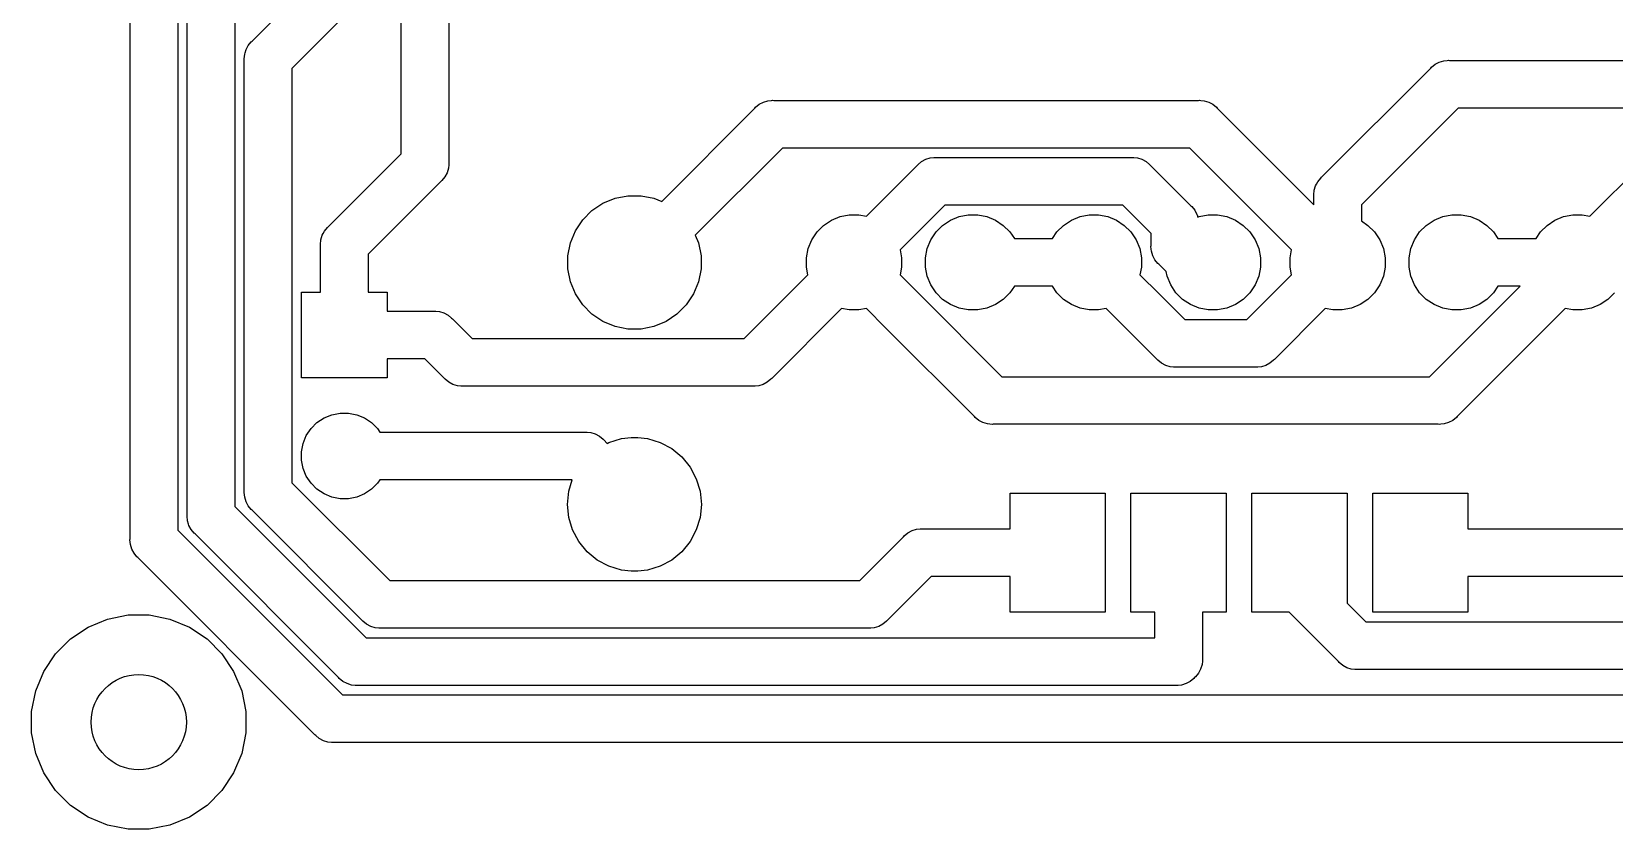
# Model space of a CAD drawing. Extents: x 80 to 139.2, y -92.2 to -19.8.
# Drawn here: x 80.05 to 113.3, y -92.17 to -75.42 of the extents above; entities that cross this region are included whole.
import ezdxf

# ---------------------------------------------------------------- set-up
doc = ezdxf.new("R2010")
doc.units = 0
doc.header["$MEASUREMENT"] = 0
doc.layers.add('BLACK', color=7, linetype='CONTINUOUS')

msp = doc.modelspace()

# ---------------------------------------------------------------- linework, layer by layer
at = {"layer": 'BLACK', "linetype": 'CONTINUOUS'}
for p, q in [((88.81, -66.0286), (88.81, -78.1674)), ((87.81, -77.9849), (87.81, -66.2111)), ((82.114, -86.0656), (82.114, -69.0846)), ((83.114, -69.2671), (83.114, -85.883)), ((83.314, -85.5685), (83.314, -71.7046)), ((84.314, -71.8871), (84.314, -85.386)), ((84.6778, -75.6191), (85.86, -74.4369)), ((86.6962, -75.0149), (85.514, -76.1971)), ((84.5299, -75.8634), (84.5498, -75.7977)), ((84.5498, -75.7977), (84.5963, -75.7109)), ((84.5963, -75.7109), (84.6587, -75.6347)), ((84.6587, -75.6347), (84.6778, -75.6191)), ((84.5116, -75.99), (84.5212, -75.892)), ((84.514, -76.0146), (84.5116, -75.99)), ((84.514, -85.0714), (84.514, -76.0146)), ((84.5212, -75.892), (84.5299, -75.8634)), ((109.453, -76.1687), (109.529, -76.1062)), ((109.529, -76.1062), (109.616, -76.0598)), ((109.616, -76.0598), (109.71, -76.0312)), ((109.71, -76.0312), (109.783, -76.024)), ((109.783, -76.024), (109.808, -76.0216)), ((109.808, -76.0216), (109.832, -76.024)), ((109.832, -76.024), (124.211, -76.024)), ((85.514, -76.1971), (85.514, -84.8889)), ((107.146, -78.4789), (109.437, -76.1878)), ((109.437, -76.1878), (109.453, -76.1687)), ((93.2815, -78.9854), (95.2391, -77.0278)), ((95.2391, -77.0278), (95.2547, -77.0087)), ((95.2547, -77.0087), (95.3309, -76.9462)), ((95.3309, -76.9462), (95.4177, -76.8998)), ((95.4177, -76.8998), (95.512, -76.8712)), ((95.512, -76.8712), (95.5855, -76.864)), ((95.5855, -76.864), (95.61, -76.8616)), ((95.61, -76.8616), (95.6346, -76.864)), ((95.6346, -76.864), (104.557, -76.864)), ((104.557, -76.864), (104.582, -76.8616)), ((104.582, -76.8616), (104.607, -76.864)), ((104.607, -76.864), (104.68, -76.8712)), ((104.68, -76.8712), (104.774, -76.8998)), ((104.774, -76.8998), (104.861, -76.9462)), ((104.861, -76.9462), (104.937, -77.0087)), ((104.937, -77.0087), (104.953, -77.0278)), ((104.953, -77.0278), (106.853, -78.9278)), ((110.015, -77.024), (107.982, -79.0569)), ((124.029, -77.024), (110.015, -77.024)), ((86.2778, -79.5171), (87.81, -77.9849)), ((95.8171, -77.864), (93.9886, -79.6925)), ((104.375, -77.864), (95.8171, -77.864)), ((98.7429, -78.1463), (98.8297, -78.0998)), ((98.8297, -78.0998), (98.924, -78.0712)), ((98.924, -78.0712), (98.9974, -78.064)), ((98.9974, -78.064), (98.9975, -78.064)), ((98.9975, -78.064), (99.022, -78.0616)), ((99.022, -78.0616), (99.0465, -78.064)), ((99.0465, -78.064), (103.153, -78.064)), ((103.153, -78.064), (103.178, -78.0616)), ((103.178, -78.0616), (103.203, -78.064)), ((103.203, -78.064), (103.276, -78.0712)), ((103.276, -78.0712), (103.37, -78.0998)), ((103.37, -78.0998), (103.457, -78.1463)), ((106.146, -79.6349), (104.375, -77.864)), ((88.7742, -78.3843), (88.7277, -78.4711)), ((88.8028, -78.29), (88.7742, -78.3843)), ((88.81, -78.2166), (88.8028, -78.29)), ((88.81, -78.1674), (88.8124, -78.192)), ((88.8124, -78.192), (88.81, -78.2166)), ((88.81, -78.2166), (88.81, -78.2166)), ((97.5826, -79.2963), (98.6511, -78.2278)), ((98.6511, -78.2278), (98.6667, -78.2087)), ((98.6667, -78.2087), (98.7429, -78.1463)), ((103.457, -78.1463), (103.533, -78.2087)), ((103.533, -78.2087), (103.549, -78.2278)), ((103.549, -78.2278), (104.398, -79.0771)), ((112.783, -79.2963), (113.851, -78.2278)), ((88.6462, -78.5629), (87.114, -80.0951)), ((88.6653, -78.5473), (88.6462, -78.5629)), ((88.7277, -78.4711), (88.6653, -78.5473)), ((106.98, -78.8498), (106.989, -78.7518)), ((106.989, -78.7518), (107.018, -78.6575)), ((107.018, -78.6575), (107.036, -78.624)), ((107.036, -78.624), (107.064, -78.5707)), ((107.064, -78.5707), (107.127, -78.4945)), ((107.127, -78.4945), (107.146, -78.4789)), ((91.8176, -79.1765), (92.0469, -79.0233)), ((92.0469, -79.0233), (92.3016, -78.9178)), ((92.3016, -78.9178), (92.5721, -78.864)), ((92.5721, -78.864), (92.8479, -78.864)), ((92.8479, -78.864), (93.1184, -78.9178)), ((93.1184, -78.9178), (93.2815, -78.9854)), ((99.2291, -79.064), (98.2897, -80.0034)), ((102.971, -79.064), (99.2291, -79.064)), ((103.562, -79.6551), (102.971, -79.064)), ((104.398, -79.0771), (104.417, -79.0927)), ((104.417, -79.0927), (104.48, -79.1689)), ((106.853, -78.9278), (106.853, -78.9278)), ((106.853, -78.9278), (106.982, -79.0569)), ((106.982, -78.8744), (106.98, -78.8498)), ((106.982, -79.0569), (106.982, -78.8744)), ((107.982, -79.0569), (107.982, -79.3954)), ((91.4693, -79.6009), (91.6225, -79.3716)), ((91.6225, -79.3716), (91.8176, -79.1765)), ((96.6845, -79.4872), (96.8483, -79.3778)), ((96.8483, -79.3778), (97.0303, -79.3024)), ((97.0303, -79.3024), (97.2235, -79.264)), ((97.2235, -79.264), (97.4205, -79.264)), ((97.4205, -79.264), (97.5826, -79.2963)), ((99.1845, -79.4872), (99.3483, -79.3778)), ((99.3483, -79.3778), (99.5303, -79.3024)), ((99.5303, -79.3024), (99.7235, -79.264)), ((99.7235, -79.264), (99.9205, -79.264)), ((99.9205, -79.264), (100.114, -79.3024)), ((100.114, -79.3024), (100.296, -79.3778)), ((100.296, -79.3778), (100.459, -79.4872)), ((101.725, -79.4872), (101.888, -79.3778)), ((101.888, -79.3778), (102.07, -79.3024)), ((102.07, -79.3024), (102.264, -79.264)), ((102.264, -79.264), (102.46, -79.264)), ((102.46, -79.264), (102.654, -79.3024)), ((102.654, -79.3024), (102.836, -79.3778)), ((102.836, -79.3778), (102.999, -79.4872)), ((104.48, -79.1689), (104.526, -79.2557)), ((104.526, -79.2557), (104.529, -79.264)), ((104.529, -79.264), (104.544, -79.3135)), ((104.544, -79.3135), (104.57, -79.3024)), ((104.57, -79.3024), (104.764, -79.264)), ((104.764, -79.264), (104.96, -79.264)), ((104.96, -79.264), (105.154, -79.3024)), ((105.154, -79.3024), (105.336, -79.3778)), ((105.336, -79.3778), (105.499, -79.4872)), ((107.982, -79.3954), (108.119, -79.4872)), ((109.345, -79.4872), (109.508, -79.3778)), ((109.508, -79.3778), (109.69, -79.3024)), ((109.69, -79.3024), (109.884, -79.264)), ((109.884, -79.264), (110.08, -79.264)), ((110.08, -79.264), (110.274, -79.3024)), ((110.274, -79.3024), (110.456, -79.3778)), ((110.456, -79.3778), (110.619, -79.4872)), ((111.885, -79.4872), (112.048, -79.3778)), ((112.048, -79.3778), (112.23, -79.3024)), ((112.23, -79.3024), (112.424, -79.264)), ((112.424, -79.264), (112.62, -79.264)), ((112.62, -79.264), (112.783, -79.2963)), ((86.1116, -79.888), (86.1212, -79.79)), ((86.1212, -79.79), (86.1498, -79.6957)), ((86.1498, -79.6957), (86.1717, -79.6547)), ((86.1717, -79.6547), (86.1963, -79.6089)), ((86.1963, -79.6089), (86.2587, -79.5327)), ((86.2587, -79.5327), (86.2778, -79.5171)), ((91.3638, -79.8556), (91.4693, -79.6009)), ((93.9886, -79.6925), (94.0562, -79.8556)), ((96.3604, -79.9723), (96.4358, -79.7903)), ((96.4358, -79.7903), (96.5452, -79.6265)), ((96.5452, -79.6265), (96.6845, -79.4872)), ((98.8604, -79.9723), (98.9358, -79.7903)), ((98.9358, -79.7903), (99.0452, -79.6265)), ((99.0452, -79.6265), (99.1845, -79.4872)), ((100.459, -79.4872), (100.599, -79.6265)), ((100.599, -79.6265), (100.691, -79.764)), ((100.691, -79.764), (101.493, -79.764)), ((101.493, -79.764), (101.585, -79.6265)), ((101.585, -79.6265), (101.725, -79.4872)), ((102.999, -79.4872), (103.139, -79.6265)), ((103.139, -79.6265), (103.248, -79.7903)), ((103.248, -79.7903), (103.324, -79.9723)), ((103.562, -79.9074), (103.562, -79.6551)), ((105.499, -79.4872), (105.639, -79.6265)), ((105.639, -79.6265), (105.748, -79.7903)), ((105.748, -79.7903), (105.824, -79.9723)), ((106.514, -80.0034), (106.146, -79.6349)), ((106.146, -79.6349), (106.146, -79.6349)), ((108.119, -79.4872), (108.259, -79.6265)), ((108.259, -79.6265), (108.368, -79.7903)), ((108.368, -79.7903), (108.444, -79.9723)), ((109.02, -79.9723), (109.096, -79.7903)), ((109.096, -79.7903), (109.205, -79.6265)), ((109.205, -79.6265), (109.345, -79.4872)), ((110.619, -79.4872), (110.759, -79.6265)), ((110.759, -79.6265), (110.851, -79.764)), ((110.851, -79.764), (111.653, -79.764)), ((111.653, -79.764), (111.745, -79.6265)), ((111.745, -79.6265), (111.885, -79.4872)), ((86.114, -79.9126), (86.1116, -79.888)), ((86.114, -80.888), (86.114, -79.9126)), ((87.114, -80.0951), (87.114, -80.888)), ((91.31, -80.1261), (91.3638, -79.8556)), ((91.31, -80.4019), (91.31, -80.1261)), ((94.0562, -79.8556), (94.11, -80.1261)), ((94.11, -80.1261), (94.11, -80.4019)), ((96.322, -80.1655), (96.3604, -79.9723)), ((98.2897, -80.0034), (98.322, -80.1655)), ((98.822, -80.1655), (98.8604, -79.9723)), ((103.324, -79.9723), (103.362, -80.1655)), ((103.56, -79.932), (103.562, -79.9074)), ((103.565, -79.986), (103.56, -79.932)), ((103.569, -80.03), (103.565, -79.986)), ((103.598, -80.1243), (103.569, -80.03)), ((103.644, -80.2111), (103.598, -80.1243)), ((105.824, -79.9723), (105.862, -80.1655)), ((106.482, -80.1655), (106.514, -80.0034)), ((108.444, -79.9723), (108.482, -80.1655)), ((108.982, -80.1655), (109.02, -79.9723)), ((91.3638, -80.6724), (91.31, -80.4019)), ((94.11, -80.4019), (94.0562, -80.6724)), ((96.322, -80.3625), (96.322, -80.1655)), ((96.3543, -80.5246), (96.322, -80.3625)), ((98.322, -80.3625), (98.2897, -80.5246)), ((98.322, -80.1655), (98.322, -80.3625)), ((98.822, -80.3625), (98.822, -80.1655)), ((98.8604, -80.5557), (98.822, -80.3625)), ((103.362, -80.3625), (103.33, -80.5246)), ((103.362, -80.1655), (103.362, -80.3625)), ((103.707, -80.2873), (103.644, -80.2111)), ((103.726, -80.3029), (103.707, -80.2873)), ((103.881, -80.4581), (103.726, -80.3029)), ((103.9, -80.5557), (103.881, -80.4581)), ((105.862, -80.3625), (105.824, -80.5557)), ((105.862, -80.1655), (105.862, -80.3625)), ((106.482, -80.3625), (106.482, -80.1655)), ((106.514, -80.5246), (106.482, -80.3625)), ((108.482, -80.3625), (108.444, -80.5557)), ((108.482, -80.1655), (108.482, -80.3625)), ((108.982, -80.3625), (108.982, -80.1655)), ((109.02, -80.5557), (108.982, -80.3625)), ((91.4693, -80.9271), (91.3638, -80.6724)), ((94.0562, -80.6724), (93.9507, -80.9271)), ((95.0149, -81.864), (96.3543, -80.5246)), ((98.2897, -80.5246), (98.6929, -80.9278)), ((98.9358, -80.7377), (98.8604, -80.5557)), ((99.0452, -80.9015), (98.9358, -80.7377)), ((100.691, -80.764), (100.599, -80.9015)), ((101.493, -80.764), (100.691, -80.764)), ((101.585, -80.9015), (101.493, -80.764)), ((103.33, -80.5246), (103.733, -80.9278)), ((103.976, -80.7377), (103.9, -80.5557)), ((104.085, -80.9015), (103.976, -80.7377)), ((105.575, -81.464), (106.514, -80.5246)), ((105.748, -80.7377), (105.639, -80.9015)), ((105.824, -80.5557), (105.748, -80.7377)), ((108.368, -80.7377), (108.259, -80.9015)), ((108.444, -80.5557), (108.368, -80.7377)), ((109.096, -80.7377), (109.02, -80.5557)), ((109.205, -80.9015), (109.096, -80.7377)), ((109.415, -82.664), (111.315, -80.764)), ((110.851, -80.764), (110.759, -80.9015)), ((111.315, -80.764), (110.851, -80.764)), ((85.714, -82.688), (85.714, -80.888)), ((85.714, -80.888), (86.114, -80.888)), ((87.114, -80.888), (87.514, -80.888)), ((87.514, -80.888), (87.514, -81.288)), ((91.6225, -81.1564), (91.4693, -80.9271)), ((93.9507, -80.9271), (93.7975, -81.1564)), ((98.6929, -80.9278), (98.6929, -80.9278)), ((98.6929, -80.9278), (100.429, -82.664)), ((99.1845, -81.0408), (99.0452, -80.9015)), ((99.3483, -81.1502), (99.1845, -81.0408)), ((100.459, -81.0408), (100.296, -81.1502)), ((100.599, -80.9015), (100.459, -81.0408)), ((101.725, -81.0408), (101.585, -80.9015)), ((101.888, -81.1502), (101.725, -81.0408)), ((103.733, -80.9278), (103.733, -80.9278)), ((103.733, -80.9278), (104.269, -81.464)), ((104.225, -81.0408), (104.085, -80.9015)), ((104.388, -81.1502), (104.225, -81.0408)), ((105.499, -81.0408), (105.336, -81.1502)), ((105.639, -80.9015), (105.499, -81.0408)), ((108.119, -81.0408), (107.956, -81.1502)), ((108.259, -80.9015), (108.119, -81.0408)), ((109.345, -81.0408), (109.205, -80.9015)), ((109.508, -81.1502), (109.345, -81.0408)), ((110.619, -81.0408), (110.456, -81.1502)), ((110.759, -80.9015), (110.619, -81.0408)), ((113.159, -81.0408), (112.996, -81.1502)), ((113.299, -80.9015), (113.159, -81.0408)), ((87.514, -81.288), (88.4894, -81.288)), ((88.4894, -81.288), (88.514, -81.2856)), ((88.514, -81.2856), (88.5386, -81.288)), ((88.5386, -81.288), (88.612, -81.2952)), ((88.612, -81.2952), (88.7063, -81.3238)), ((88.7063, -81.3238), (88.7931, -81.3703)), ((88.7931, -81.3703), (88.8693, -81.4327)), ((88.8693, -81.4327), (88.8849, -81.4518)), ((88.8849, -81.4518), (89.2971, -81.864)), ((91.8176, -81.3515), (91.6225, -81.1564)), ((92.0469, -81.5047), (91.8176, -81.3515)), ((93.6024, -81.3515), (93.3731, -81.5047)), ((93.7975, -81.1564), (93.6024, -81.3515)), ((97.0614, -81.2317), (95.5929, -82.7002)), ((97.2235, -81.264), (97.0614, -81.2317)), ((97.4205, -81.264), (97.2235, -81.264)), ((97.5826, -81.2317), (97.4205, -81.264)), ((97.9858, -81.6349), (97.5826, -81.2317)), ((99.5303, -81.2256), (99.3483, -81.1502)), ((99.7235, -81.264), (99.5303, -81.2256)), ((99.9205, -81.264), (99.7235, -81.264)), ((100.114, -81.2256), (99.9205, -81.264)), ((100.296, -81.1502), (100.114, -81.2256)), ((102.07, -81.2256), (101.888, -81.1502)), ((102.264, -81.264), (102.07, -81.2256)), ((102.46, -81.264), (102.264, -81.264)), ((102.623, -81.2317), (102.46, -81.264)), ((103.026, -81.6349), (102.623, -81.2317)), ((104.57, -81.2256), (104.388, -81.1502)), ((104.764, -81.264), (104.57, -81.2256)), ((104.96, -81.264), (104.764, -81.264)), ((105.154, -81.2256), (104.96, -81.264)), ((105.336, -81.1502), (105.154, -81.2256)), ((107.221, -81.2317), (106.153, -82.3002)), ((107.384, -81.264), (107.221, -81.2317)), ((107.58, -81.264), (107.384, -81.264)), ((107.774, -81.2256), (107.58, -81.264)), ((107.956, -81.1502), (107.774, -81.2256)), ((109.69, -81.2256), (109.508, -81.1502)), ((109.884, -81.264), (109.69, -81.2256)), ((110.08, -81.264), (109.884, -81.264)), ((112.261, -81.2317), (109.993, -83.5002)), ((110.274, -81.2256), (110.08, -81.264)), ((110.456, -81.1502), (110.274, -81.2256)), ((112.424, -81.264), (112.261, -81.2317)), ((112.62, -81.264), (112.424, -81.264)), ((112.814, -81.2256), (112.62, -81.264)), ((112.996, -81.1502), (112.814, -81.2256)), ((92.3016, -81.6102), (92.0469, -81.5047)), ((92.5721, -81.664), (92.3016, -81.6102)), ((92.8479, -81.664), (92.5721, -81.664)), ((93.1184, -81.6102), (92.8479, -81.664)), ((93.3731, -81.5047), (93.1184, -81.6102)), ((99.8511, -83.5002), (97.9858, -81.6349)), ((97.9858, -81.6349), (97.9858, -81.6349)), ((103.691, -82.3002), (103.026, -81.6349)), ((103.026, -81.6349), (103.026, -81.6349)), ((104.269, -81.464), (105.575, -81.464)), ((89.2971, -81.864), (95.0149, -81.864)), ((88.3069, -82.288), (87.514, -82.288)), ((87.514, -82.288), (87.514, -82.688)), ((88.7191, -82.7002), (88.3069, -82.288)), ((103.707, -82.3193), (103.691, -82.3002)), ((103.783, -82.3817), (103.707, -82.3193)), ((103.87, -82.4282), (103.783, -82.3817)), ((103.964, -82.4568), (103.87, -82.4282)), ((104.037, -82.464), (103.964, -82.4568)), ((105.88, -82.4568), (105.807, -82.464)), ((105.974, -82.4282), (105.88, -82.4568)), ((106.061, -82.3817), (105.974, -82.4282)), ((106.137, -82.3193), (106.061, -82.3817)), ((106.153, -82.3002), (106.137, -82.3193)), ((87.514, -82.688), (85.714, -82.688)), ((88.7347, -82.7193), (88.7191, -82.7002)), ((88.8109, -82.7817), (88.7347, -82.7193)), ((88.8977, -82.8282), (88.8109, -82.7817)), ((95.5011, -82.7817), (95.4143, -82.8282)), ((95.5773, -82.7193), (95.5011, -82.7817)), ((95.5929, -82.7002), (95.5773, -82.7193)), ((100.429, -82.664), (109.415, -82.664)), ((104.062, -82.4664), (104.037, -82.464)), ((104.037, -82.464), (104.037, -82.464)), ((104.087, -82.464), (104.062, -82.4664)), ((105.757, -82.464), (104.087, -82.464)), ((105.782, -82.4664), (105.757, -82.464)), ((105.807, -82.464), (105.782, -82.4664)), ((88.992, -82.8568), (88.8977, -82.8282)), ((89.0654, -82.864), (88.992, -82.8568)), ((89.09, -82.8664), (89.0654, -82.864)), ((89.0654, -82.864), (89.0654, -82.864)), ((89.1145, -82.864), (89.09, -82.8664)), ((95.1974, -82.864), (89.1145, -82.864)), ((95.222, -82.8664), (95.1974, -82.864)), ((95.2466, -82.864), (95.222, -82.8664)), ((95.32, -82.8568), (95.2466, -82.864)), ((95.4143, -82.8282), (95.32, -82.8568)), ((86.3515, -83.4626), (86.5254, -83.428)), ((86.5254, -83.428), (86.7026, -83.428)), ((86.7026, -83.428), (86.8765, -83.4626)), ((85.8164, -83.9017), (85.9149, -83.7543)), ((85.9149, -83.7543), (86.0403, -83.6289)), ((86.0403, -83.6289), (86.1877, -83.5304)), ((86.1877, -83.5304), (86.3515, -83.4626)), ((86.8765, -83.4626), (87.0403, -83.5304)), ((87.0403, -83.5304), (87.1877, -83.6289)), ((87.1877, -83.6289), (87.3131, -83.7543)), ((87.3131, -83.7543), (87.3623, -83.828)), ((99.8667, -83.5193), (99.8511, -83.5002)), ((99.9429, -83.5818), (99.8667, -83.5193)), ((100.03, -83.6282), (99.9429, -83.5818)), ((100.124, -83.6568), (100.03, -83.6282)), ((100.222, -83.6664), (100.124, -83.6568)), ((100.247, -83.664), (100.222, -83.6664)), ((109.597, -83.664), (100.247, -83.664)), ((109.622, -83.6664), (109.597, -83.664)), ((109.647, -83.664), (109.622, -83.6664)), ((109.72, -83.6568), (109.647, -83.664)), ((109.814, -83.6282), (109.72, -83.6568)), ((109.901, -83.5818), (109.814, -83.6282)), ((109.977, -83.5193), (109.901, -83.5818)), ((109.993, -83.5002), (109.977, -83.5193)), ((85.714, -84.2394), (85.7486, -84.0655)), ((85.7486, -84.0655), (85.8164, -83.9017)), ((87.3623, -83.828), (91.6694, -83.828)), ((91.6694, -83.828), (91.694, -83.8256)), ((91.694, -83.8256), (91.7186, -83.828)), ((91.7186, -83.828), (91.792, -83.8352)), ((91.792, -83.8352), (91.8863, -83.8638)), ((91.8863, -83.8638), (91.9731, -83.9103)), ((91.9731, -83.9103), (92.0493, -83.9727)), ((92.0493, -83.9727), (92.0649, -83.9918)), ((92.0649, -83.9918), (92.1363, -84.0632)), ((92.1363, -84.0632), (92.1717, -84.0443)), ((92.1717, -84.0443), (92.4356, -83.9643)), ((92.4356, -83.9643), (92.6412, -83.944)), ((92.6412, -83.944), (92.7788, -83.944)), ((92.7788, -83.944), (92.9844, -83.9643)), ((92.9844, -83.9643), (93.2483, -84.0443)), ((93.2483, -84.0443), (93.4916, -84.1743)), ((85.714, -84.4166), (85.714, -84.2394)), ((85.7486, -84.5905), (85.714, -84.4166)), ((93.4916, -84.1743), (93.7047, -84.3493)), ((93.7047, -84.3493), (93.8797, -84.5624)), ((85.8164, -84.7543), (85.7486, -84.5905)), ((85.9149, -84.9017), (85.8164, -84.7543)), ((93.8797, -84.5624), (94.0097, -84.8057)), ((84.5116, -85.096), (84.514, -85.0714)), ((84.5212, -85.194), (84.5116, -85.096)), ((85.514, -84.8889), (87.5691, -86.944)), ((86.0403, -85.0271), (85.9149, -84.9017)), ((86.1877, -85.1256), (86.0403, -85.0271)), ((87.1877, -85.0271), (87.0403, -85.1256)), ((87.3131, -84.9017), (87.1877, -85.0271)), ((87.3623, -84.828), (87.3131, -84.9017)), ((91.4035, -84.828), (87.3623, -84.828)), ((91.3032, -85.344), (91.3303, -85.0696)), ((91.3303, -85.0696), (91.4035, -84.828)), ((94.0097, -84.8057), (94.0897, -85.0696)), ((94.0897, -85.0696), (94.1168, -85.344)), ((100.6, -85.86), (100.6, -85.11)), ((100.6, -85.11), (102.6, -85.11)), ((102.6, -85.11), (102.6, -87.61)), ((103.14, -87.61), (103.14, -85.11)), ((103.14, -85.11), (105.14, -85.11)), ((105.14, -85.11), (105.14, -87.61)), ((105.68, -87.61), (105.68, -85.11)), ((105.68, -85.11), (107.68, -85.11)), ((107.68, -85.11), (107.68, -87.4149)), ((108.22, -87.61), (108.22, -85.11)), ((108.22, -85.11), (110.22, -85.11)), ((110.22, -85.11), (110.22, -85.86)), ((84.314, -85.386), (87.072, -88.144)), ((84.5498, -85.2883), (84.5212, -85.194)), ((84.5963, -85.3751), (84.5498, -85.2883)), ((84.6587, -85.4513), (84.5963, -85.3751)), ((86.3515, -85.1934), (86.1877, -85.1256)), ((86.5254, -85.228), (86.3515, -85.1934)), ((86.7026, -85.228), (86.5254, -85.228)), ((86.8765, -85.1934), (86.7026, -85.228)), ((87.0403, -85.1256), (86.8765, -85.1934)), ((91.3303, -85.6184), (91.3032, -85.344)), ((94.1168, -85.344), (94.0897, -85.6184)), ((83.3116, -85.5931), (83.314, -85.5685)), ((83.3212, -85.6911), (83.3116, -85.5931)), ((83.3427, -85.7617), (83.3212, -85.6911)), ((83.3498, -85.7853), (83.3427, -85.7617)), ((84.6778, -85.4669), (84.6587, -85.4513)), ((86.9911, -87.7802), (84.6778, -85.4669)), ((91.4103, -85.8823), (91.3303, -85.6184)), ((94.0897, -85.6184), (94.0097, -85.8823)), ((82.1116, -86.0901), (82.114, -86.0656)), ((82.1212, -86.1881), (82.1116, -86.0901)), ((83.114, -85.883), (86.575, -89.344)), ((83.3962, -85.8722), (83.3498, -85.7853)), ((83.4587, -85.9483), (83.3962, -85.8722)), ((83.4778, -85.964), (83.4587, -85.9483)), ((86.494, -88.9802), (83.4778, -85.964)), ((91.5403, -86.1256), (91.4103, -85.8823)), ((94.0097, -85.8823), (93.8797, -86.1256)), ((97.4429, -86.944), (98.3631, -86.0238)), ((98.3631, -86.0238), (98.3787, -86.0047)), ((98.3787, -86.0047), (98.4549, -85.9423)), ((98.4549, -85.9423), (98.5417, -85.8958)), ((98.5417, -85.8958), (98.636, -85.8672)), ((98.636, -85.8672), (98.7094, -85.86)), ((98.7094, -85.86), (98.734, -85.8576)), ((98.734, -85.8576), (98.7586, -85.86)), ((98.7586, -85.86), (100.6, -85.86)), ((110.22, -85.86), (130.73, -85.86)), ((82.1498, -86.2824), (82.1212, -86.1881)), ((82.1962, -86.3693), (82.1498, -86.2824)), ((82.2587, -86.4454), (82.1962, -86.3693)), ((82.2778, -86.461), (82.2587, -86.4454)), ((91.7153, -86.3387), (91.5403, -86.1256)), ((91.9284, -86.5137), (91.7153, -86.3387)), ((93.7047, -86.3387), (93.4916, -86.5137)), ((93.8797, -86.1256), (93.7047, -86.3387)), ((85.997, -90.1802), (82.2778, -86.461)), ((92.1717, -86.6437), (91.9284, -86.5137)), ((92.4356, -86.7237), (92.1717, -86.6437)), ((92.6412, -86.744), (92.4356, -86.7237)), ((92.7788, -86.744), (92.6412, -86.744)), ((92.9844, -86.7237), (92.7788, -86.744)), ((93.2483, -86.6437), (92.9844, -86.7237)), ((93.4916, -86.5137), (93.2483, -86.6437)), ((87.5691, -86.944), (97.4429, -86.944)), ((98.9411, -86.86), (98.0209, -87.7802)), ((100.6, -86.86), (98.9411, -86.86)), ((100.6, -87.61), (100.6, -86.86)), ((130.913, -86.86), (110.22, -86.86)), ((110.22, -86.86), (110.22, -87.61)), ((107.68, -87.4149), (108.075, -87.81)), ((81.2302, -87.9221), (81.6397, -87.7525)), ((81.6397, -87.7525), (82.0744, -87.666)), ((82.0744, -87.666), (82.5176, -87.666)), ((82.5176, -87.666), (82.9523, -87.7525)), ((82.9523, -87.7525), (83.3618, -87.9221)), ((102.6, -87.61), (100.6, -87.61)), ((103.64, -87.61), (103.14, -87.61)), ((103.64, -88.144), (103.64, -87.61)), ((105.14, -87.61), (104.64, -87.61)), ((104.64, -87.61), (104.64, -88.5854)), ((106.461, -87.61), (105.68, -87.61)), ((107.497, -88.6462), (106.461, -87.61)), ((110.22, -87.61), (108.22, -87.61)), ((80.8617, -88.1683), (81.2302, -87.9221)), ((83.3618, -87.9221), (83.7303, -88.1683)), ((87.0067, -87.7993), (86.9911, -87.7802)), ((87.0829, -87.8617), (87.0067, -87.7993)), ((87.1697, -87.9082), (87.0829, -87.8617)), ((87.264, -87.9368), (87.1697, -87.9082)), ((87.3374, -87.944), (87.264, -87.9368)), ((87.362, -87.9464), (87.3374, -87.944)), ((87.3374, -87.944), (87.3374, -87.944)), ((87.3865, -87.944), (87.362, -87.9464)), ((97.6254, -87.944), (87.3865, -87.944)), ((97.65, -87.9464), (97.6254, -87.944)), ((97.6746, -87.944), (97.65, -87.9464)), ((97.748, -87.9368), (97.6746, -87.944)), ((97.8423, -87.9082), (97.748, -87.9368)), ((97.9291, -87.8617), (97.8423, -87.9082)), ((98.0053, -87.7993), (97.9291, -87.8617)), ((98.0209, -87.7802), (98.0053, -87.7993)), ((108.075, -87.81), (130.477, -87.81)), ((80.5483, -88.4817), (80.8617, -88.1683)), ((83.7303, -88.1683), (84.0437, -88.4817)), ((87.072, -88.144), (103.64, -88.144)), ((80.3021, -88.8502), (80.5483, -88.4817)), ((84.0437, -88.4817), (84.2899, -88.8502)), ((104.633, -88.708), (104.604, -88.8023)), ((104.64, -88.6346), (104.633, -88.708)), ((104.64, -88.5854), (104.642, -88.61)), ((104.642, -88.61), (104.64, -88.6346)), ((104.64, -88.6346), (104.64, -88.6346)), ((107.513, -88.6653), (107.497, -88.6462)), ((107.589, -88.7277), (107.513, -88.6653)), ((107.676, -88.7742), (107.589, -88.7277)), ((107.77, -88.8028), (107.676, -88.7742)), ((80.1325, -89.2597), (80.3021, -88.8502)), ((84.2899, -88.8502), (84.4595, -89.2597)), ((86.5097, -88.9993), (86.494, -88.9802)), ((86.5858, -89.0618), (86.5097, -88.9993)), ((86.6727, -89.1082), (86.5858, -89.0618)), ((86.7669, -89.1368), (86.6727, -89.1082)), ((104.298, -89.1082), (104.204, -89.1368)), ((104.385, -89.0618), (104.298, -89.1082)), ((104.461, -88.9993), (104.385, -89.0618)), ((104.477, -88.9806), (104.461, -88.9993)), ((104.495, -88.9653), (104.477, -88.9806)), ((104.558, -88.8891), (104.495, -88.9653)), ((104.604, -88.8023), (104.558, -88.8891)), ((107.843, -88.81), (107.77, -88.8028)), ((107.868, -88.8124), (107.843, -88.81)), ((107.843, -88.81), (107.843, -88.81)), ((107.893, -88.81), (107.868, -88.8124)), ((130.66, -88.81), (107.893, -88.81)), ((80.046, -89.6944), (80.1325, -89.2597)), ((84.4595, -89.2597), (84.546, -89.6944)), ((86.575, -89.344), (130.64, -89.344)), ((86.8404, -89.144), (86.7669, -89.1368)), ((86.8649, -89.1464), (86.8404, -89.144)), ((86.8404, -89.144), (86.8404, -89.144)), ((86.8895, -89.144), (86.8649, -89.1464)), ((104.081, -89.144), (86.8895, -89.144)), ((104.106, -89.1464), (104.081, -89.144)), ((104.131, -89.144), (104.106, -89.1464)), ((104.204, -89.1368), (104.131, -89.144)), ((80.046, -90.1376), (80.046, -89.6944)), ((84.546, -89.6944), (84.546, -90.1376)), ((80.1325, -90.5723), (80.046, -90.1376)), ((84.546, -90.1376), (84.4595, -90.5723)), ((86.0126, -90.1993), (85.997, -90.1802)), ((86.0887, -90.2618), (86.0126, -90.1993)), ((86.1756, -90.3082), (86.0887, -90.2618)), ((86.2699, -90.3368), (86.1756, -90.3082)), ((86.3433, -90.344), (86.2699, -90.3368)), ((86.3679, -90.3464), (86.3433, -90.344)), ((86.3433, -90.344), (86.3433, -90.344)), ((86.3924, -90.344), (86.3679, -90.3464)), ((130.823, -90.344), (86.3924, -90.344)), ((80.3021, -90.9818), (80.1325, -90.5723)), ((84.4595, -90.5723), (84.2899, -90.9818)), ((80.5483, -91.3503), (80.3021, -90.9818)), ((84.2899, -90.9818), (84.0437, -91.3503)), ((80.8617, -91.6637), (80.5483, -91.3503)), ((84.0437, -91.3503), (83.7303, -91.6637)), ((81.2302, -91.9099), (80.8617, -91.6637)), ((83.7303, -91.6637), (83.3618, -91.9099)), ((81.6397, -92.0795), (81.2302, -91.9099)), ((82.0744, -92.166), (81.6397, -92.0795)), ((82.9523, -92.0795), (82.5176, -92.166)), ((83.3618, -91.9099), (82.9523, -92.0795)), ((82.5176, -92.166), (82.0744, -92.166))]:
    msp.add_line(p, q, dxfattribs=at)
at = {"layer": 'BLACK'}
msp.add_circle((82.296, -89.916), 1, dxfattribs=at)

doc.saveas('drawing.dxf')
